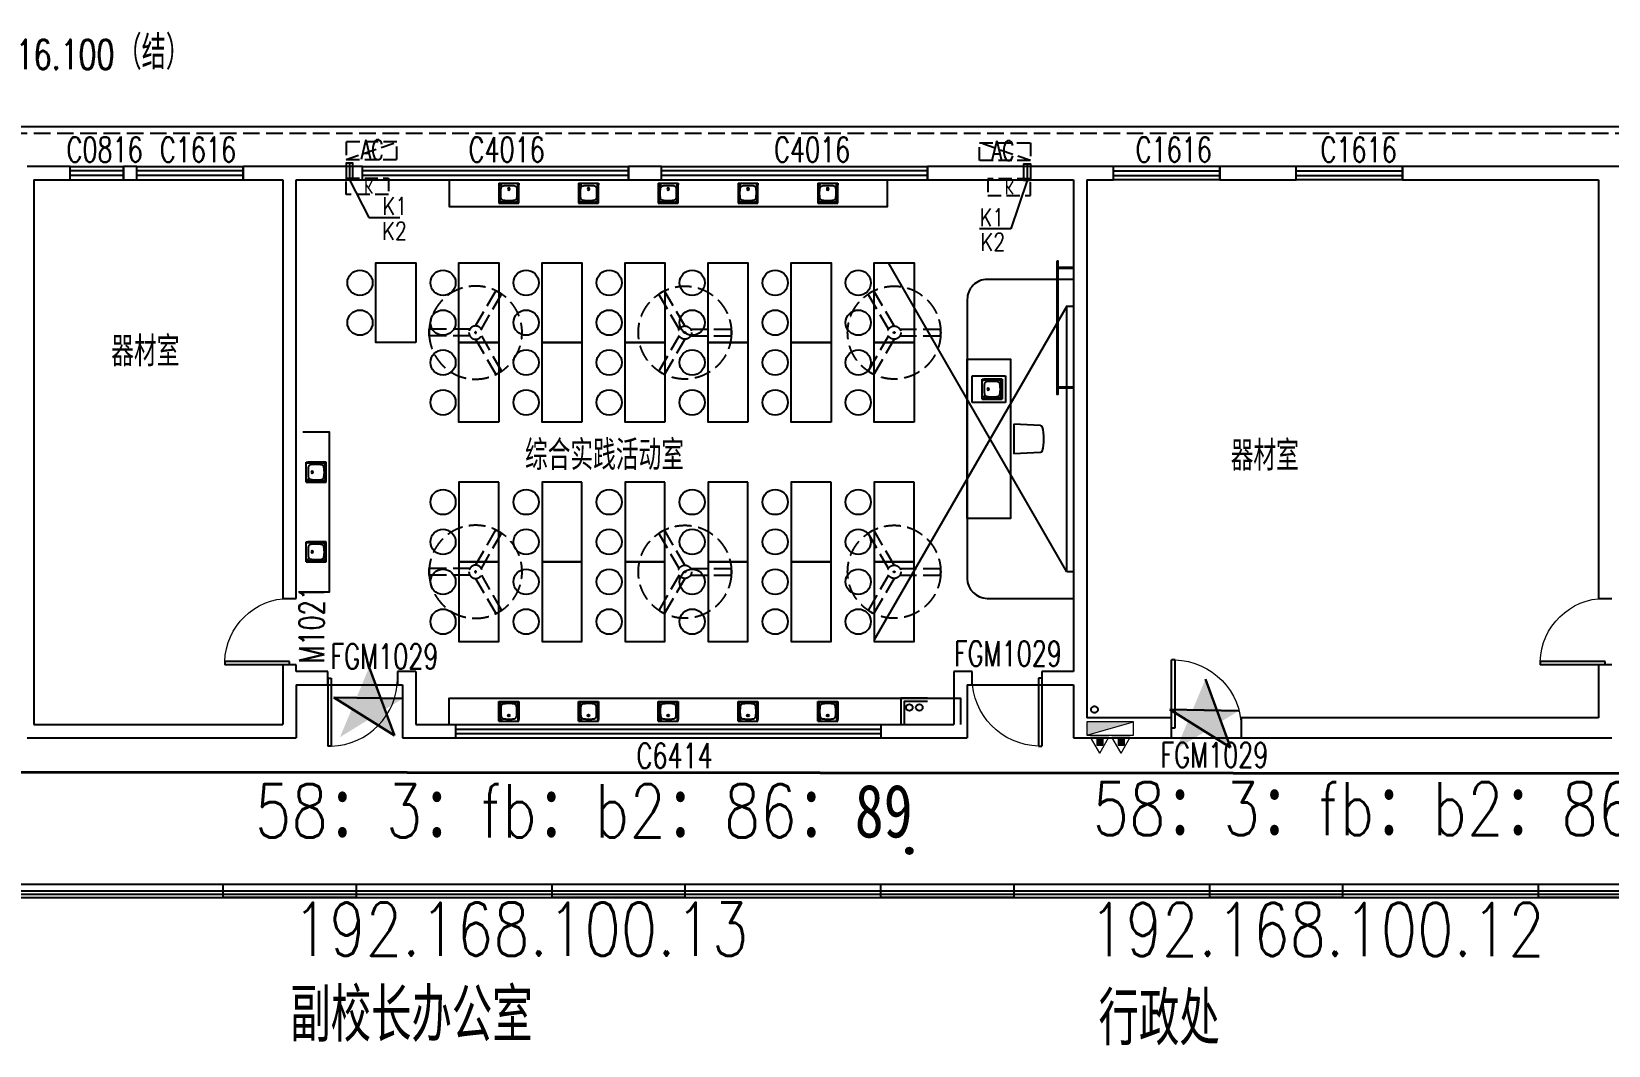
# Model space of a CAD drawing. Extents: x 447078 to 1776277, y 243534 to 519428.
# Drawn here: x 1393712 to 1417447, y 479313 to 494573 of the extents above; entities that cross this region are included whole.
import ezdxf

# ---------------------------------------------------------------- set-up
doc = ezdxf.new("R2010")
doc.units = 0
doc.header["$LTSCALE"] = 1000
doc.header["$MEASUREMENT"] = 0
for name, pattern in [('AP-02-RETAIL$0$DASH', [0.35, 0.25, -0.1]), ('CCDID0GLB00001', [30, 26.5, -1.5, 0.5, -1.5]), ('DASH', [0.35, 0.25, -0.1]), ('HIDDEN3', [1.905, 1.27, -0.635])]:
    doc.linetypes.add(name, pattern=pattern)
for name, color, linetype, lineweight in [('1#2#五层消火栓$0$P-HUDR-MISC', 13, 'Continuous', 25), ('1#2#五层消火栓$0$体育文娱中心3F消火栓$0$P-HUDR-MISC', 13, 'Continuous', 20), ('A桥架图层', 2, 'Continuous', 40), ('A门禁安装位置', 1, 'Continuous', 30)]:
    doc.layers.add(name, color=color, linetype=linetype, lineweight=lineweight)
for name, color, linetype in [('A-DOOR', 2, 'Continuous'), ('A-DRAI', 61, 'Continuous'), ('A-EQPM-MECH', 191, 'Continuous'), ('A-FIXT', 211, 'Continuous'), ('A-FIXT-DASH', 211, 'HIDDEN3'), ('A-FURN', 251, 'Continuous'), ('A-HRAL', 104, 'Continuous'), ('A-HYDR', 1, 'CCDID0GLB00001'), ('A-OVER', 23, 'Continuous'), ('A-WALL', 140, 'Continuous'), ('A-WIND', 2, 'Continuous'), ('A-WIND-IDEN', 4, 'Continuous'), ('G-0-XREF', 2, 'Continuous'), ('G-ANNO-NOTE', 80, 'Continuous'), ('X-连廊栏杆修改', 43, 'Continuous')]:
    doc.layers.add(name, color=color, linetype=linetype)
doc.styles.add('_TCH_DIM', font='SIMPLEX', dxfattribs={"bigfont": 'GBCBIG'})
doc.styles.add('_TCH_WINDOW', font='SIMPLEX', dxfattribs={"height": 3.5, "bigfont": 'GBCBIG'})
doc.styles.add('CCDI_T_G02', font='simplex.shx', dxfattribs={"width": 0.8, "bigfont": 'zjdz.shx'})
doc.styles.add('Note$0$CCDI-TOG-02', font='simplex.shx', dxfattribs={"width": 0.8, "bigfont": 'zjdz.shx'})

# ---------------------------------------------------------------- blocks, each defined once
blk = doc.blocks.new('DI LOU')
at = {"layer": 'A-FIXT'}
h = blk.add_hatch(dxfattribs=at)
h.set_pattern_fill('ANSI31', color=256, scale=10)
h.set_pattern_definition([(45, (-842091.153, -1894175.001), (-11.22532015, 11.22532015), [])])
h.paths.add_polyline_path([(-50, 0, 1), (50, 0, 1)])
blk.add_circle((0, 0), 50, dxfattribs=at)
blk = doc.blocks.new('bc-kty')
at = {"layer": 'A-EQPM-MECH', "linetype": 'DASH', "ltscale": 0.8}
blk.add_line((100, 176), (-665, 443), dxfattribs=at)
for points in [[(100, 176), (-665, 176), (-665, 443), (100, 443)], [(-538, -350), (100, -350), (100, -100), (-538, -100)]]:
    blk.add_lwpolyline(points, close=True, dxfattribs=at)
at = {"layer": 'A-EQPM-MECH'}
blk.add_lwpolyline([(100, -125), (0, -125), (0, 125), (100, 125)], close=True, dxfattribs=at)
blk.add_lwpolyline([(50, 125), (50, -125)], dxfattribs=at)
at = {"layer": 'A-FIXT-DASH'}
blk.add_lwpolyline([(50, -125), (-194, -849), (-664, -849)], dxfattribs=at)
at = {"layer": 'A-EQPM-MECH', "style": '_TCH_DIM', "width": 0.705882}
blk.add_text('AC', height=297.5, dxfattribs=at).set_placement((-487, 176))
at = {"layer": 'A-EQPM-MECH', "style": 'Note$0$CCDI-TOG-02', "text_generation_flag": 4, "width": 0.8}
blk.add_text('K', height=200, dxfattribs=at).set_placement((-284, -132))
at = {"layer": 'A-FIXT-DASH', "style": 'CCDI_T_G02', "width": 0.8}
blk.add_text('K1', height=265.8, dxfattribs=at).set_placement((-664, -812))
blk = doc.blocks.new('KT-SWSN')
at = {"layer": 'A-EQPM-MECH', "linetype": 'DASH', "ltscale": 0.8}
blk.add_line((934546, 493315), (935311, 493581), dxfattribs=at)
for points in [[(934546, 493315), (935311, 493315), (935311, 493581), (934546, 493581)], [(935183, 492788), (934546, 492788), (934546, 493038), (935183, 493038)]]:
    blk.add_lwpolyline(points, close=True, dxfattribs=at)
at = {"layer": 'A-EQPM-MECH'}
blk.add_lwpolyline([(934546, 493013), (934646, 493013), (934646, 493263), (934546, 493263)], close=True, dxfattribs=at)
blk.add_lwpolyline([(934596, 493263), (934596, 493013)], dxfattribs=at)
at = {"layer": 'A-FIXT-DASH'}
blk.add_lwpolyline([(934596, 493013), (934887, 492446), (935357, 492446)], dxfattribs=at)
at = {"layer": 'A-EQPM-MECH', "style": '_TCH_DIM', "width": 0.705882}
blk.add_text('AC', height=297.5, dxfattribs=at).set_placement((934762, 493315))
at = {"layer": 'A-EQPM-MECH', "style": 'Note$0$CCDI-TOG-02', "text_generation_flag": 4, "width": 0.8}
blk.add_text('K', height=200, dxfattribs=at).set_placement((934822, 493006))
at = {"layer": 'A-FIXT-DASH', "style": 'CCDI_T_G02', "width": 0.8}
blk.add_text('K1', height=265.8, dxfattribs=at).set_placement((935094, 492483))
blk = doc.blocks.new('dfc-1')
at = {"layer": 'A-FURN', "linetype": 'DASH'}
for p, q in [((0, 100), (306, 630)), ((87, 50), (392, 580)), ((-87, 50), (-698, 50)), ((-87, -50), (-698, -50)), ((0, -100), (306, -630)), ((87, -50), (392, -580))]:
    blk.add_line(p, q, dxfattribs=at)
for radius in [700, 100, 10]:
    blk.add_circle((0, 0), radius, dxfattribs=at)
for start, end in [(55.904, 64.096), (175.904, 184.096), (295.904, 304.096)]:
    blk.add_arc((0, 0), 700, start, end, dxfattribs=at)
blk = doc.blocks.new('sinkt')
at = {"layer": 'A-FURN'}
for p, q in [((101833719, 17376395), (101833219, 17376395)), ((101833219, 17376395), (101833219, 17375995)), ((101833669, 17376345), (101833369, 17376345)), ((101833369, 17376345), (101833369, 17376045)), ((101833369, 17376345), (101833669, 17376345)), ((101833369, 17376329), (101833393, 17376329)), ((101833623, 17376329), (101833393, 17376329)), ((101833403, 17376221), (101833402, 17376216)), ((101833402, 17376216), (101833402, 17376212)), ((101833404, 17376236), (101833403, 17376230)), ((101833403, 17376230), (101833403, 17376226)), ((101833403, 17376226), (101833403, 17376221)), ((101833405, 17376248), (101833404, 17376242)), ((101833404, 17376242), (101833404, 17376236)), ((101833406, 17376259), (101833405, 17376254)), ((101833405, 17376254), (101833405, 17376248)), ((101833407, 17376269), (101833406, 17376264)), ((101833406, 17376264), (101833406, 17376259)), ((101833408, 17376273), (101833407, 17376269)), ((101833409, 17376278), (101833408, 17376273)), ((101833410, 17376282), (101833409, 17376278)), ((101833412, 17376285), (101833410, 17376282)), ((101833414, 17376288), (101833412, 17376285)), ((101833415, 17376291), (101833414, 17376288)), ((101833418, 17376294), (101833415, 17376291)), ((101833420, 17376296), (101833418, 17376294)), ((101833423, 17376299), (101833420, 17376296)), ((101833425, 17376301), (101833423, 17376299)), ((101833428, 17376303), (101833425, 17376301)), ((101833431, 17376305), (101833428, 17376303)), ((101833435, 17376307), (101833431, 17376305)), ((101833439, 17376309), (101833435, 17376307)), ((101833443, 17376310), (101833439, 17376309)), ((101833448, 17376311), (101833443, 17376310)), ((101833452, 17376312), (101833448, 17376311)), ((101833457, 17376312), (101833452, 17376312)), ((101833463, 17376313), (101833457, 17376312)), ((101833468, 17376314), (101833463, 17376313)), ((101833474, 17376314), (101833468, 17376314)), ((101833479, 17376315), (101833474, 17376314)), ((101833485, 17376315), (101833479, 17376315)), ((101833494, 17376316), (101833485, 17376315)), ((101833503, 17376316), (101833494, 17376316)), ((101833513, 17376316), (101833503, 17376316)), ((101833522, 17376316), (101833513, 17376316)), ((101833532, 17376316), (101833522, 17376316)), ((101833535, 17376316), (101833532, 17376316)), ((101833538, 17376316), (101833535, 17376316)), ((101833541, 17376316), (101833538, 17376316)), ((101833544, 17376316), (101833541, 17376316)), ((101833547, 17376316), (101833544, 17376316)), ((101833552, 17376315), (101833547, 17376316)), ((101833556, 17376315), (101833552, 17376315)), ((101833560, 17376315), (101833556, 17376315)), ((101833564, 17376315), (101833560, 17376315)), ((101833568, 17376314), (101833564, 17376315)), ((101833573, 17376314), (101833568, 17376314)), ((101833578, 17376314), (101833573, 17376314)), ((101833583, 17376313), (101833578, 17376314)), ((101833587, 17376313), (101833583, 17376313)), ((101833592, 17376312), (101833587, 17376313)), ((101833595, 17376312), (101833592, 17376312)), ((101833599, 17376311), (101833595, 17376312)), ((101833602, 17376310), (101833599, 17376311)), ((101833605, 17376309), (101833602, 17376310)), ((101833608, 17376307), (101833605, 17376309)), ((101833611, 17376306), (101833608, 17376307)), ((101833613, 17376304), (101833611, 17376306)), ((101833616, 17376302), (101833613, 17376304)), ((101833618, 17376300), (101833616, 17376302)), ((101833620, 17376297), (101833618, 17376300)), ((101833622, 17376295), (101833620, 17376297)), ((101833624, 17376292), (101833622, 17376295)), ((101833625, 17376290), (101833624, 17376292)), ((101833627, 17376287), (101833625, 17376290)), ((101833628, 17376284), (101833627, 17376287)), ((101833629, 17376280), (101833628, 17376284)), ((101833630, 17376276), (101833629, 17376280)), ((101833631, 17376272), (101833630, 17376276)), ((101833631, 17376268), (101833631, 17376272)), ((101833632, 17376264), (101833631, 17376268)), ((101833633, 17376257), (101833632, 17376264)), ((101833634, 17376250), (101833633, 17376257)), ((101833634, 17376243), (101833634, 17376250)), ((101833635, 17376236), (101833634, 17376243)), ((101833636, 17376229), (101833635, 17376236)), ((101833636, 17376222), (101833636, 17376229)), ((101833637, 17376215), (101833636, 17376222)), ((101833654, 17376195), (101833654, 17376298)), ((101833669, 17376045), (101833669, 17376345)), ((101833669, 17376345), (101833669, 17376045)), ((101833719, 17375995), (101833719, 17376395)), ((101833219, 17375995), (101833719, 17375995)), ((101833369, 17376060), (101833393, 17376060)), ((101833369, 17376045), (101833669, 17376045)), ((101833369, 17376045), (101833393, 17376045)), ((101833623, 17376060), (101833393, 17376060)), ((101833669, 17376045), (101833393, 17376045)), ((101833402, 17376212), (101833402, 17376207)), ((101833402, 17376207), (101833402, 17376204)), ((101833402, 17376204), (101833402, 17376201)), ((101833402, 17376201), (101833402, 17376198)), ((101833402, 17376198), (101833402, 17376196)), ((101833402, 17376196), (101833402, 17376193)), ((101833402, 17376193), (101833402, 17376187)), ((101833402, 17376187), (101833402, 17376181)), ((101833402, 17376181), (101833402, 17376175)), ((101833402, 17376175), (101833402, 17376169)), ((101833402, 17376169), (101833403, 17376163)), ((101833403, 17376163), (101833403, 17376157)), ((101833403, 17376157), (101833403, 17376151)), ((101833403, 17376151), (101833404, 17376145)), ((101833404, 17376145), (101833404, 17376139)), ((101833404, 17376139), (101833404, 17376133)), ((101833404, 17376133), (101833405, 17376127)), ((101833405, 17376127), (101833406, 17376121)), ((101833406, 17376121), (101833406, 17376115)), ((101833406, 17376115), (101833408, 17376109)), ((101833408, 17376109), (101833410, 17376103)), ((101833410, 17376103), (101833412, 17376099)), ((101833412, 17376099), (101833414, 17376095)), ((101833414, 17376095), (101833417, 17376091)), ((101833417, 17376091), (101833420, 17376088)), ((101833420, 17376088), (101833424, 17376085)), ((101833424, 17376085), (101833430, 17376082)), ((101833430, 17376082), (101833436, 17376079)), ((101833436, 17376079), (101833443, 17376077)), ((101833443, 17376077), (101833450, 17376076)), ((101833450, 17376076), (101833457, 17376075)), ((101833457, 17376075), (101833464, 17376075)), ((101833464, 17376075), (101833472, 17376074)), ((101833472, 17376074), (101833479, 17376074)), ((101833479, 17376074), (101833486, 17376074)), ((101833486, 17376074), (101833493, 17376074)), ((101833493, 17376074), (101833501, 17376073)), ((101833501, 17376073), (101833509, 17376073)), ((101833509, 17376073), (101833516, 17376073)), ((101833516, 17376073), (101833524, 17376073)), ((101833524, 17376073), (101833531, 17376073)), ((101833531, 17376073), (101833538, 17376074)), ((101833538, 17376074), (101833545, 17376074)), ((101833545, 17376074), (101833552, 17376074)), ((101833552, 17376074), (101833558, 17376075)), ((101833558, 17376075), (101833565, 17376075)), ((101833565, 17376075), (101833570, 17376076)), ((101833570, 17376076), (101833575, 17376076)), ((101833575, 17376076), (101833580, 17376076)), ((101833580, 17376076), (101833585, 17376077)), ((101833585, 17376077), (101833590, 17376077)), ((101833590, 17376077), (101833593, 17376078)), ((101833593, 17376078), (101833597, 17376078)), ((101833597, 17376078), (101833600, 17376079)), ((101833600, 17376079), (101833604, 17376081)), ((101833604, 17376081), (101833607, 17376082)), ((101833607, 17376082), (101833609, 17376083)), ((101833609, 17376083), (101833611, 17376085)), ((101833611, 17376085), (101833613, 17376086)), ((101833613, 17376086), (101833615, 17376088)), ((101833615, 17376088), (101833617, 17376090)), ((101833617, 17376090), (101833619, 17376093)), ((101833619, 17376093), (101833622, 17376095)), ((101833622, 17376095), (101833624, 17376098)), ((101833624, 17376098), (101833626, 17376101)), ((101833626, 17376101), (101833627, 17376105)), ((101833627, 17376105), (101833629, 17376109)), ((101833629, 17376109), (101833630, 17376114)), ((101833630, 17376114), (101833631, 17376118)), ((101833631, 17376123), (101833632, 17376128)), ((101833631, 17376118), (101833631, 17376123)), ((101833632, 17376131), (101833633, 17376135)), ((101833632, 17376128), (101833632, 17376131)), ((101833633, 17376135), (101833634, 17376139)), ((101833634, 17376142), (101833635, 17376146)), ((101833634, 17376139), (101833634, 17376142)), ((101833635, 17376151), (101833636, 17376156)), ((101833635, 17376146), (101833635, 17376151)), ((101833636, 17376176), (101833637, 17376180)), ((101833636, 17376172), (101833636, 17376176)), ((101833636, 17376167), (101833636, 17376172)), ((101833636, 17376161), (101833636, 17376167)), ((101833636, 17376156), (101833636, 17376161)), ((101833637, 17376207), (101833637, 17376215)), ((101833637, 17376200), (101833637, 17376207)), ((101833637, 17376193), (101833637, 17376200)), ((101833637, 17376189), (101833637, 17376193)), ((101833637, 17376184), (101833637, 17376189)), ((101833637, 17376180), (101833637, 17376184)), ((101833654, 17376195), (101833654, 17376091))]:
    blk.add_line(p, q, dxfattribs=at)
for centre, radius in [((101833393, 17376314), 9.18), ((101833457, 17376195), 15.3)]:
    blk.add_circle(centre, radius, dxfattribs=at)
for centre, start, end in [((101833623, 17376298), 0, 90), ((101833623, 17376091), 270, 0)]:
    blk.add_arc(centre, 30.9, start, end, dxfattribs=at)
blk = doc.blocks.new('CHAIR4')
at = {"layer": 'A-FURN'}
for p, q in [((-449, 226), (0, 248)), ((0, 248), (0, -248)), ((-449, -226), (0, -248))]:
    blk.add_line(p, q, dxfattribs=at)
for centre, radius, start, end in [((267, 0), 767, 164.2925, 195.7075), ((-447, 201), 25, 92.8624, 164.2925), ((-447, -201), 25, 195.7075, 267.1376)]:
    blk.add_arc(centre, radius, start, end, dxfattribs=at)
blk = doc.blocks.new('sinks')
at = {"layer": 'A-FURN'}
for p, q in [((101861908, 17372404), (101861908, 17372383)), ((101861908, 17372154), (101861908, 17372383)), ((101861921, 17372192), (101861921, 17372404)), ((101861933, 17372318), (101861932, 17372312)), ((101861932, 17372312), (101861932, 17372306)), ((101861932, 17372306), (101861932, 17372300)), ((101861932, 17372300), (101861932, 17372294)), ((101861932, 17372294), (101861932, 17372287)), ((101861932, 17372287), (101861932, 17372281)), ((101861932, 17372281), (101861932, 17372275)), ((101861932, 17372275), (101861932, 17372269)), ((101861932, 17372269), (101861932, 17372263)), ((101861932, 17372263), (101861932, 17372257)), ((101861934, 17372336), (101861933, 17372330)), ((101861933, 17372330), (101861933, 17372324)), ((101861933, 17372324), (101861933, 17372318)), ((101861935, 17372342), (101861934, 17372336)), ((101861937, 17372348), (101861935, 17372342)), ((101861939, 17372353), (101861937, 17372348)), ((101861942, 17372358), (101861939, 17372353)), ((101861944, 17372361), (101861942, 17372358)), ((101861947, 17372364), (101861944, 17372361)), ((101861950, 17372366), (101861947, 17372364)), ((101861953, 17372368), (101861950, 17372366)), ((101861956, 17372370), (101861953, 17372368)), ((101861961, 17372371), (101861956, 17372370)), ((101861966, 17372372), (101861961, 17372371)), ((101861971, 17372373), (101861966, 17372372)), ((101861976, 17372374), (101861971, 17372373)), ((101861981, 17372374), (101861976, 17372374)), ((101861986, 17372374), (101861981, 17372374)), ((101861991, 17372375), (101861986, 17372374)), ((101861997, 17372375), (101861991, 17372375)), ((101862002, 17372375), (101861997, 17372375)), ((101862007, 17372376), (101862002, 17372375)), ((101862012, 17372376), (101862007, 17372376)), ((101862017, 17372376), (101862012, 17372376)), ((101862021, 17372376), (101862017, 17372376)), ((101862026, 17372376), (101862021, 17372376)), ((101862031, 17372376), (101862026, 17372376)), ((101862034, 17372376), (101862031, 17372376)), ((101862036, 17372376), (101862034, 17372376)), ((101862038, 17372376), (101862036, 17372376)), ((101862041, 17372376), (101862038, 17372376)), ((101862043, 17372376), (101862041, 17372376)), ((101862047, 17372376), (101862043, 17372376)), ((101862051, 17372376), (101862047, 17372376)), ((101862055, 17372376), (101862051, 17372376)), ((101862059, 17372376), (101862055, 17372376)), ((101862063, 17372375), (101862059, 17372376)), ((101862067, 17372375), (101862063, 17372375)), ((101862072, 17372374), (101862067, 17372375)), ((101862077, 17372374), (101862072, 17372374)), ((101862082, 17372373), (101862077, 17372374)), ((101862087, 17372373), (101862082, 17372373)), ((101862091, 17372373), (101862087, 17372373)), ((101862094, 17372372), (101862091, 17372373)), ((101862098, 17372371), (101862094, 17372372)), ((101862102, 17372371), (101862098, 17372371)), ((101862106, 17372369), (101862102, 17372371)), ((101862108, 17372368), (101862106, 17372369)), ((101862111, 17372367), (101862108, 17372368)), ((101862113, 17372365), (101862111, 17372367)), ((101862115, 17372363), (101862113, 17372365)), ((101862117, 17372361), (101862115, 17372363)), ((101862120, 17372359), (101862117, 17372361)), ((101862122, 17372357), (101862120, 17372359)), ((101862123, 17372354), (101862122, 17372357)), ((101862125, 17372352), (101862123, 17372354)), ((101862127, 17372349), (101862125, 17372352)), ((101862128, 17372345), (101862127, 17372349)), ((101862129, 17372342), (101862128, 17372345)), ((101862130, 17372338), (101862129, 17372342)), ((101862130, 17372334), (101862130, 17372338)), ((101862131, 17372330), (101862130, 17372334)), ((101862132, 17372326), (101862131, 17372330)), ((101862132, 17372321), (101862132, 17372326)), ((101862132, 17372317), (101862132, 17372321)), ((101862133, 17372312), (101862132, 17372317)), ((101862133, 17372307), (101862133, 17372312)), ((101862134, 17372300), (101862133, 17372307)), ((101862134, 17372292), (101862134, 17372300)), ((101862134, 17372284), (101862134, 17372292)), ((101862134, 17372276), (101862134, 17372284)), ((101862134, 17372268), (101862134, 17372276)), ((101862134, 17372266), (101862134, 17372268)), ((101862134, 17372263), (101862134, 17372266)), ((101862134, 17372260), (101862134, 17372263)), ((101862145, 17372192), (101862145, 17372404)), ((101862158, 17372404), (101862158, 17372154)), ((101862158, 17372154), (101861908, 17372154)), ((101861932, 17372257), (101861933, 17372252)), ((101861933, 17372252), (101861933, 17372246)), ((101861933, 17372246), (101861933, 17372240)), ((101861933, 17372240), (101861934, 17372236)), ((101861934, 17372236), (101861934, 17372232)), ((101861934, 17372232), (101861934, 17372228)), ((101861934, 17372228), (101861935, 17372224)), ((101861935, 17372224), (101861935, 17372220)), ((101861935, 17372220), (101861935, 17372217)), ((101861935, 17372217), (101861936, 17372214)), ((101861936, 17372214), (101861937, 17372211)), ((101861937, 17372211), (101861938, 17372208)), ((101861938, 17372208), (101861939, 17372206)), ((101861939, 17372206), (101861940, 17372204)), ((101861940, 17372204), (101861941, 17372202)), ((101861941, 17372202), (101861943, 17372200)), ((101861943, 17372200), (101861944, 17372199)), ((101861944, 17372199), (101861946, 17372197)), ((101861946, 17372197), (101861948, 17372195)), ((101862033, 17372167), (101861946, 17372167)), ((101861948, 17372195), (101861950, 17372193)), ((101861950, 17372193), (101861953, 17372191)), ((101861953, 17372191), (101861955, 17372190)), ((101861955, 17372190), (101861958, 17372189)), ((101861958, 17372189), (101861962, 17372187)), ((101861962, 17372187), (101861965, 17372186)), ((101861965, 17372186), (101861969, 17372186)), ((101861969, 17372186), (101861973, 17372185)), ((101861973, 17372185), (101861977, 17372185)), ((101861977, 17372185), (101861980, 17372184)), ((101861980, 17372184), (101861983, 17372184)), ((101861983, 17372184), (101861986, 17372183)), ((101861986, 17372183), (101861989, 17372183)), ((101861989, 17372183), (101861992, 17372182)), ((101861992, 17372182), (101861997, 17372182)), ((101861997, 17372182), (101862001, 17372182)), ((101862001, 17372182), (101862005, 17372181)), ((101862005, 17372181), (101862009, 17372181)), ((101862009, 17372181), (101862014, 17372181)), ((101862014, 17372181), (101862017, 17372181)), ((101862017, 17372181), (101862021, 17372181)), ((101862021, 17372181), (101862024, 17372180)), ((101862024, 17372180), (101862028, 17372180)), ((101862028, 17372180), (101862031, 17372180)), ((101862031, 17372180), (101862037, 17372180)), ((101862033, 17372167), (101862119, 17372167)), ((101862037, 17372180), (101862043, 17372180)), ((101862043, 17372180), (101862050, 17372180)), ((101862050, 17372180), (101862056, 17372181)), ((101862056, 17372181), (101862062, 17372181)), ((101862062, 17372181), (101862068, 17372182)), ((101862068, 17372182), (101862073, 17372183)), ((101862073, 17372183), (101862079, 17372183)), ((101862079, 17372183), (101862085, 17372184)), ((101862085, 17372184), (101862090, 17372185)), ((101862090, 17372185), (101862094, 17372185)), ((101862094, 17372185), (101862097, 17372185)), ((101862097, 17372185), (101862101, 17372186)), ((101862101, 17372186), (101862104, 17372187)), ((101862104, 17372187), (101862107, 17372188)), ((101862107, 17372188), (101862110, 17372189)), ((101862110, 17372189), (101862112, 17372190)), ((101862112, 17372190), (101862114, 17372192)), ((101862114, 17372192), (101862116, 17372193)), ((101862116, 17372193), (101862119, 17372195)), ((101862119, 17372195), (101862120, 17372197)), ((101862120, 17372197), (101862122, 17372198)), ((101862122, 17372198), (101862124, 17372200)), ((101862124, 17372200), (101862125, 17372202)), ((101862125, 17372202), (101862127, 17372204)), ((101862127, 17372204), (101862128, 17372207)), ((101862128, 17372207), (101862129, 17372210)), ((101862129, 17372210), (101862130, 17372212)), ((101862130, 17372215), (101862131, 17372218)), ((101862130, 17372212), (101862130, 17372215)), ((101862131, 17372222), (101862132, 17372226)), ((101862131, 17372218), (101862131, 17372222)), ((101862132, 17372234), (101862133, 17372238)), ((101862132, 17372230), (101862132, 17372234)), ((101862132, 17372226), (101862132, 17372230)), ((101862133, 17372252), (101862134, 17372255)), ((101862133, 17372248), (101862133, 17372252)), ((101862133, 17372245), (101862133, 17372248)), ((101862133, 17372241), (101862133, 17372245)), ((101862133, 17372238), (101862133, 17372241)), ((101862134, 17372258), (101862134, 17372260)), ((101862134, 17372255), (101862134, 17372258))]:
    blk.add_line(p, q, dxfattribs=at)
blk.add_lwpolyline([(101862158, 17372404), (101861908, 17372404)], dxfattribs=at)
for centre, radius in [((101862033, 17372330), 12.8), ((101862132, 17372383), 7.65)]:
    blk.add_circle(centre, radius, dxfattribs=at)
for centre, start, end in [((101861946, 17372192), 180, 270), ((101862119, 17372192), 270, 0)]:
    blk.add_arc(centre, 25.7, start, end, dxfattribs=at)
blk = doc.blocks.new('LGEET2423')
at = {"layer": 'X-连廊栏杆修改'}
for points in [[(23300, 200), (25300, 200), (25300, 0), (23300, 0)], [(28250, 200), (30250, 200), (30250, 0), (28250, 0)], [(33200, 200), (35200, 200), (35200, 0), (33200, 0)], [(38150, 200), (40150, 200), (40150, 0), (38150, 0)], [(43100, 200), (45100, 200), (45100, 0), (43100, 0)]]:
    blk.add_lwpolyline(points, close=True, dxfattribs=at)
blk = doc.blocks.new('$DorLib2D$00000001')
for p, q in [((0.45, 0.975), (0.5, 0.975)), ((0.45, 0), (0.45, 0.975)), ((0.5, 0), (0.5, 0.975)), ((0.5, 0), (0.45, 0))]:
    blk.add_line(p, q)
at = {"lineweight": 13}
blk.add_arc((0.475, 0), 0.975, 91.4693, 180, dxfattribs=at)
blk = doc.blocks.new('$TCHSYS$WIN2D')
for p, q in [((-0.5, 0.5), (0.5, 0.5)), ((-0.5, 0.5), (-0.5, -0.5)), ((0.5, 0.5), (0.5, -0.5)), ((0.5, 0.1667), (-0.5, 0.1667)), ((0.5, -0.1667), (-0.5, -0.1667)), ((-0.5, -0.5), (0.5, -0.5))]:
    blk.add_line(p, q)
blk = doc.blocks.new('1#2#五层消火栓$0$体育文娱中心3F消火栓$0$A$C59133534')
at = {"layer": '1#2#五层消火栓$0$体育文娱中心3F消火栓$0$P-HUDR-MISC'}
h = blk.add_hatch(dxfattribs=at)
h.set_pattern_fill('JIS_WOOD', color=256, scale=20, style=0)
h.set_pattern_definition([(45, (39.371, -152.983), (-10, 10), [])])
h.paths.add_polyline_path([(-410.5, 259), (-410.5, 350), (-501.5, 350), (-501.5, 259)])
h = blk.add_hatch(dxfattribs=at)
h.set_pattern_fill('JIS_WOOD', color=256, scale=20, style=0)
h.set_pattern_definition([(45, (360.371, -152.983), (-10, 10), [])])
h.paths.add_polyline_path([(-89.5, 259), (-89.5, 350), (-180.5, 350), (-180.5, 259)])
at = {"layer": '1#2#五层消火栓$0$体育文娱中心3F消火栓$0$P-HUDR-MISC', "ltscale": 5}
blk.add_hatch(color=256, dxfattribs=at).paths.add_polyline_path([(50, 0), (-650, 200), (-650, 0)])
at = {"layer": '1#2#五层消火栓$0$体育文娱中心3F消火栓$0$P-HUDR-MISC'}
for p, q in [((-456, 469), (-595, 228)), ((-501.5, 259), (-501.5, 350)), ((-501.5, 350), (-410.5, 350)), ((-501.5, 259), (-410.5, 259)), ((-456, 469), (-317, 228)), ((-410.5, 259), (-410.5, 350)), ((-135, 469), (-274, 228)), ((-180.5, 259), (-180.5, 350)), ((-180.5, 350), (-89.5, 350)), ((-180.5, 259), (-89.5, 259)), ((-135, 469), (4, 228)), ((-89.5, 259), (-89.5, 350)), ((-650, 200), (50, 0)), ((-595, 228), (-317, 228)), ((-274, 228), (4, 228))]:
    blk.add_line(p, q, dxfattribs=at)
at = {"layer": '1#2#五层消火栓$0$体育文娱中心3F消火栓$0$P-HUDR-MISC', "ltscale": 5}
blk.add_lwpolyline([(-650, 200), (50, 200), (50, 0), (-650, 0)], close=True, dxfattribs=at)
blk = doc.blocks.new('1#2#五层消火栓')
at = {"layer": '1#2#五层消火栓$0$P-HUDR-MISC', "ltscale": 0.1, "xscale": -1, "rotation": 180}
blk.add_blockref('1#2#五层消火栓$0$体育文娱中心3F消火栓$0$A$C59133534', (1410246, 484181), dxfattribs=at)
blk = doc.blocks.new('门禁点位')
at = {"layer": 'A门禁安装位置'}
h = blk.add_hatch(color=256, dxfattribs=at)
h.paths.add_polyline_path([(-211491, 79015), (-211665, 79485), (-211858, 79022)])
h.paths.add_polyline_path([(-211858, 79022), (-211926, 78858), (-211670, 78698), (-211429, 78847), (-211491, 79015)])
h.paths.add_polyline_path([(-211429, 78847), (-211165, 79009), (-211491, 79015), (-211429, 78847)])
h.paths.add_polyline_path([(-211670, 78698), (-211285, 78457), (-211429, 78847)])
h.paths.add_polyline_path([(-211926, 78858), (-212105, 78430), (-211670, 78698)])
h.paths.add_polyline_path([(-211858, 79022), (-212198, 79028), (-211926, 78858)])
for p, q in [((-211665, 79485), (-211285, 78457)), ((-212198, 79028), (-211165, 79009)), ((-211285, 78457), (-212198, 79028))]:
    blk.add_line(p, q, dxfattribs=at)

msp = doc.modelspace()

# ---------------------------------------------------------------- linework, layer by layer
at = {"layer": 'A-DOOR'}
for p, q in [((1398170.6, 484741.4), (1399220.6, 484741.4)), ((1407870.6, 484741.4), (1408920.6, 484741.4)), ((1410870.6, 483941.4), (1411920.6, 483941.4))]:
    msp.add_line(p, q, dxfattribs=at)
msp.add_lwpolyline([(1409395.6, 490841.4), (1408095.6, 490841.4, 0.4142136), (1407795.6, 490541.4), (1407795.6, 486341.4, 0.4142135), (1408095.6, 486041.4), (1409395.6, 486041.4)], format="xyb", dxfattribs=at)
at = {"layer": 'A-DRAI'}
for centre in [(1406924, 484398), (1407074, 484398)]:
    msp.add_circle(centre, 50, dxfattribs=at)
at = {"layer": 'A-FURN'}
for points in [[(1399995.6, 492341.4), (1399995.6, 491941.4), (1406595.6, 491941.4), (1406595.6, 492341.4)], [(1409295.6, 486441.4), (1406610.9, 491091.4)], [(1409295.6, 490441.4), (1406395.6, 485418.5)], [(1397795.6, 486141.4), (1398195.6, 486141.4), (1398195.6, 488541.4), (1397795.6, 488541.4)], [(1399995.6, 484141.4), (1399995.6, 484541.4), (1407695.6, 484541.4), (1407695.6, 484141.4)]]:
    msp.add_lwpolyline(points, dxfattribs=at)
for points in [[(1399495.6, 489891.4), (1398895.6, 489891.4), (1398895.6, 491091.4), (1399495.6, 491091.4)], [(1400745.6, 489891.4), (1400145.6, 489891.4), (1400145.6, 491091.4), (1400745.6, 491091.4)], [(1401995.6, 489891.4), (1401395.6, 489891.4), (1401395.6, 491091.4), (1401995.6, 491091.4)], [(1403245.6, 489891.4), (1402645.6, 489891.4), (1402645.6, 491091.4), (1403245.6, 491091.4)], [(1404495.6, 489891.4), (1403895.6, 489891.4), (1403895.6, 491091.4), (1404495.6, 491091.4)], [(1405745.6, 489891.4), (1405145.6, 489891.4), (1405145.6, 491091.4), (1405745.6, 491091.4)], [(1406995.6, 489891.4), (1406395.6, 489891.4), (1406395.6, 491091.4), (1406995.6, 491091.4)], [(1409145.6, 491116.4), (1409145.6, 489116.4), (1409165.6, 489116.4), (1409165.6, 491116.4)], [(1409395.6, 491026.4), (1409395.6, 491006.4), (1409165.6, 491006.4), (1409165.6, 491026.4)], [(1409295.6, 486441.4), (1409295.6, 490441.4), (1409395.6, 490441.4), (1409395.6, 486441.4)], [(1400745.6, 488691.4), (1400145.6, 488691.4), (1400145.6, 489891.4), (1400745.6, 489891.4)], [(1401995.6, 488691.4), (1401395.6, 488691.4), (1401395.6, 489891.4), (1401995.6, 489891.4)], [(1403245.6, 488691.4), (1402645.6, 488691.4), (1402645.6, 489891.4), (1403245.6, 489891.4)], [(1404495.6, 488691.4), (1403895.6, 488691.4), (1403895.6, 489891.4), (1404495.6, 489891.4)], [(1405745.6, 488691.4), (1405145.6, 488691.4), (1405145.6, 489891.4), (1405745.6, 489891.4)], [(1406995.6, 488691.4), (1406395.6, 488691.4), (1406395.6, 489891.4), (1406995.6, 489891.4)], [(1407795.6, 489641.4), (1408445.6, 489641.4), (1408445.6, 487241.4), (1407795.6, 487241.4)], [(1409395.6, 489226.4), (1409395.6, 489206.4), (1409165.6, 489206.4), (1409165.6, 489226.4)], [(1400745.6, 487791.4), (1400145.6, 487791.4), (1400145.6, 486591.4), (1400745.6, 486591.4)], [(1401995.6, 487791.4), (1401395.6, 487791.4), (1401395.6, 486591.4), (1401995.6, 486591.4)], [(1403245.6, 487791.4), (1402645.6, 487791.4), (1402645.6, 486591.4), (1403245.6, 486591.4)], [(1404495.6, 487791.4), (1403895.6, 487791.4), (1403895.6, 486591.4), (1404495.6, 486591.4)], [(1405745.6, 487791.4), (1405145.6, 487791.4), (1405145.6, 486591.4), (1405745.6, 486591.4)], [(1406995.6, 487791.4), (1406395.6, 487791.4), (1406395.6, 486591.4), (1406995.6, 486591.4)], [(1400745.6, 486591.4), (1400145.6, 486591.4), (1400145.6, 485391.4), (1400745.6, 485391.4)], [(1401995.6, 486591.4), (1401395.6, 486591.4), (1401395.6, 485391.4), (1401995.6, 485391.4)], [(1403245.6, 486591.4), (1402645.6, 486591.4), (1402645.6, 485391.4), (1403245.6, 485391.4)], [(1404495.6, 486591.4), (1403895.6, 486591.4), (1403895.6, 485391.4), (1404495.6, 485391.4)], [(1405745.6, 486591.4), (1405145.6, 486591.4), (1405145.6, 485391.4), (1405745.6, 485391.4)], [(1406995.6, 486591.4), (1406395.6, 486591.4), (1406395.6, 485391.4), (1406995.6, 485391.4)]]:
    msp.add_lwpolyline(points, close=True, dxfattribs=at)
for centre in [(1398655.6, 490791.4), (1399905.6, 490791.4), (1401155.6, 490791.4), (1402405.6, 490791.4), (1403655.6, 490791.4), (1404905.6, 490791.4), (1406155.6, 490791.4), (1398655.6, 490191.4), (1399905.6, 490191.4), (1401155.6, 490191.4), (1402405.6, 490191.4), (1403655.6, 490191.4), (1404905.6, 490191.4), (1406155.6, 490191.4), (1399905.6, 489591.4), (1401155.6, 489591.4), (1402405.6, 489591.4), (1403655.6, 489591.4), (1404905.6, 489591.4), (1406155.6, 489591.4), (1399905.6, 488991.4), (1401155.6, 488991.4), (1402405.6, 488991.4), (1403655.6, 488991.4), (1404905.6, 488991.4), (1406155.6, 488991.4), (1399905.6, 487491.4), (1401155.6, 487491.4), (1402405.6, 487491.4), (1403655.6, 487491.4), (1404905.6, 487491.4), (1406155.6, 487491.4), (1399905.6, 486891.4), (1401155.6, 486891.4), (1402405.6, 486891.4), (1403655.6, 486891.4), (1404905.6, 486891.4), (1406155.6, 486891.4), (1399905.6, 486291.4), (1401155.6, 486291.4), (1402405.6, 486291.4), (1403655.6, 486291.4), (1404905.6, 486291.4), (1406155.6, 486291.4), (1399905.6, 485691.4), (1401155.6, 485691.4), (1402405.6, 485691.4), (1403655.6, 485691.4), (1404905.6, 485691.4), (1406155.6, 485691.4)]:
    msp.add_circle(centre, 190, dxfattribs=at)
at = {"layer": 'A-HRAL'}
for points in [[(1373345.6, 483941.4), (1373345.6, 481591.4), (1430295.6, 481591.4)], [(1373395.6, 483941.4), (1373395.6, 481641.4), (1430295.6, 481641.4)]]:
    msp.add_lwpolyline(points, dxfattribs=at)
at = {"layer": 'A-HYDR'}
msp.add_circle((1409710.5, 484368.5), 50, dxfattribs=at)
at = {"layer": 'A-OVER'}
msp.add_line((1382095.3, 493141.4), (1435295.6, 493141.4), dxfattribs=at)
at = {"layer": 'A-OVER', "linetype": 'AP-02-RETAIL$0$DASH'}
msp.add_line((1382195.3, 493041.4), (1435295.6, 493041.4), dxfattribs=at)
at = {"layer": 'A-OVER'}
for points in [[(1373295.6, 483941.4), (1373295.6, 481541.4), (1430295.6, 481541.4)], [(1373495.6, 483941.4), (1373495.6, 481741.4), (1430295.6, 481741.4)]]:
    msp.add_lwpolyline(points, dxfattribs=at)
at = {"layer": 'A-WALL'}
for p, q in [((1394295.6, 492541.4), (1393645.6, 492541.4)), ((1394295.6, 492341.4), (1394295.6, 492541.4)), ((1395295.6, 492541.4), (1395095.6, 492541.4)), ((1395095.6, 492541.4), (1395095.6, 492341.4)), ((1395295.6, 492341.4), (1395295.6, 492541.4)), ((1397595.6, 492541.4), (1396895.6, 492541.4)), ((1396895.6, 492541.4), (1396895.6, 492341.4)), ((1398695.6, 492541.4), (1397595.6, 492541.4)), ((1398695.6, 492341.4), (1398695.6, 492541.4)), ((1403195.6, 492541.4), (1402695.6, 492541.4)), ((1402695.6, 492541.4), (1402695.6, 492341.4)), ((1403195.6, 492341.4), (1403195.6, 492541.4)), ((1409495.6, 492541.4), (1407195.6, 492541.4)), ((1407195.6, 492541.4), (1407195.6, 492341.4)), ((1409995.6, 492541.4), (1409495.6, 492541.4)), ((1409995.6, 492341.4), (1409995.6, 492541.4)), ((1412745.6, 492541.4), (1411595.6, 492541.4)), ((1411595.6, 492541.4), (1411595.6, 492341.4)), ((1412745.6, 492341.4), (1412745.6, 492541.4)), ((1417395.6, 492541.4), (1414345.6, 492541.4)), ((1414345.6, 492541.4), (1414345.6, 492341.4)), ((1418495.6, 492541.4), (1417395.6, 492541.4)), ((1393745.6, 492341.4), (1393745.6, 484141.4)), ((1393745.6, 492341.4), (1394295.6, 492341.4)), ((1395095.6, 492341.4), (1395295.6, 492341.4)), ((1396895.6, 492341.4), (1397495.6, 492341.4)), ((1397495.6, 492341.4), (1397495.6, 486041.4)), ((1397695.6, 486041.4), (1397695.6, 492341.4)), ((1397695.6, 492341.4), (1398695.6, 492341.4)), ((1402695.6, 492341.4), (1403195.6, 492341.4)), ((1407195.6, 492341.4), (1409395.6, 492341.4)), ((1409395.6, 492341.4), (1409395.6, 484941.4)), ((1409595.6, 492341.4), (1409595.6, 484841.4)), ((1409595.6, 492341.4), (1409995.6, 492341.4)), ((1411595.6, 492341.4), (1412745.6, 492341.4)), ((1414345.6, 492341.4), (1417295.6, 492341.4)), ((1417295.6, 492341.4), (1417295.6, 486041.4)), ((1397495.6, 486041.4), (1397695.6, 486041.4)), ((1417295.6, 486041.4), (1417495.6, 486041.4)), ((1397695.6, 485041.4), (1397495.6, 485041.4)), ((1397495.6, 485041.4), (1397495.6, 484841.4)), ((1397695.6, 484941.4), (1397695.6, 485041.4)), ((1398170.6, 484941.4), (1397695.6, 484941.4)), ((1398170.6, 484741.4), (1398170.6, 484941.4)), ((1399495.6, 484941.4), (1399220.6, 484941.4)), ((1399220.6, 484941.4), (1399220.6, 484741.4)), ((1399495.6, 484941.4), (1399495.6, 484141.4)), ((1407595.6, 484941.4), (1407595.6, 484141.4)), ((1407870.6, 484941.4), (1407595.6, 484941.4)), ((1407870.6, 484741.4), (1407870.6, 484941.4)), ((1409395.6, 484941.4), (1408920.6, 484941.4)), ((1408920.6, 484941.4), (1408920.6, 484741.4)), ((1417495.6, 485041.4), (1417295.6, 485041.4)), ((1417295.6, 485041.4), (1417295.6, 484841.4)), ((1397495.6, 484841.4), (1397495.6, 484141.4)), ((1397695.6, 484741.4), (1398170.6, 484741.4)), ((1397695.6, 484741.4), (1397695.6, 483941.4)), ((1399220.6, 484741.4), (1399295.6, 484741.4)), ((1399295.6, 484741.4), (1399295.6, 483941.4)), ((1407795.6, 484741.4), (1407795.6, 483941.4)), ((1407795.6, 484741.4), (1407870.6, 484741.4)), ((1408920.6, 484741.4), (1409395.6, 484741.4)), ((1409395.6, 484741.4), (1409395.6, 483941.4)), ((1409595.6, 484841.4), (1409595.6, 484241.4)), ((1417295.6, 484841.4), (1417295.6, 484241.4)), ((1410870.6, 484241.4), (1409595.6, 484241.4)), ((1410870.6, 483941.4), (1410870.6, 484241.4)), ((1417295.6, 484241.4), (1411920.6, 484241.4)), ((1411920.6, 484241.4), (1411920.6, 483941.4)), ((1393745.6, 484141.4), (1397495.6, 484141.4)), ((1399495.6, 484141.4), (1400095.6, 484141.4)), ((1400095.6, 484141.4, 1500), (1400095.6, 483941.4, 1500)), ((1406495.6, 484141.4, 1500), (1406495.6, 483941.4, 1500)), ((1406495.6, 484141.4), (1407595.6, 484141.4)), ((1393645.6, 483941.4), (1397695.6, 483941.4)), ((1399295.6, 483941.4), (1400095.6, 483941.4)), ((1406495.6, 483941.4), (1407795.6, 483941.4)), ((1409395.6, 483941.4), (1410870.6, 483941.4)), ((1411920.6, 483941.4), (1417495.6, 483941.4))]:
    msp.add_line(p, q, dxfattribs=at)
for points in [[(1407195.6, 484541.4), (1406795.6, 484541.4), (1406795.6, 484141.4)], [(1407195.6, 484491.4), (1406845.6, 484491.4), (1406845.6, 484141.4)]]:
    msp.add_lwpolyline(points, dxfattribs=at)
at = {"layer": 'A-WIND'}
for p, q in [((1400095.6, 484141.4), (1406495.6, 484141.4)), ((1400095.6, 484074.7, 1500), (1406495.6, 484074.7, 1500)), ((1400095.6, 484008.1, 1500), (1406495.6, 484008.1, 1500)), ((1400095.6, 483941.4, 1500), (1406495.6, 483941.4, 1500))]:
    msp.add_line(p, q, dxfattribs=at)
at = {"layer": 'A桥架图层'}
msp.add_line((1379402.6, 483437), (1437366.4, 483387.6), dxfattribs=at)

# ---------------------------------------------------------------- block references
at = {"layer": 'A-DOOR'}
for p, xscale, yscale, zscale, rotation in [((1397595.6, 485541.4), 1000, -1000, 1000, 269.9999999988275), ((1417395.6, 485541.4), 1000, -1000, 1000, 270.0000000002405), ((1411395.6, 484091.4), -1050, 1050, -1050, 359.9999999998691), ((1398695.6, 484841.4), -1050, -1050, -1050, 359.9999999998684), ((1408395.6, 484841.4), 1050, -1050, 1050, 359.9999999998684)]:
    msp.add_blockref('$DorLib2D$00000001', p, dxfattribs=dict(at, xscale=xscale, yscale=yscale, zscale=zscale, rotation=rotation))
at = {"layer": 'A-EQPM-MECH'}
msp.add_blockref('KT-SWSN', (463900, -670.2), dxfattribs=at)
at = {"layer": 'A-FIXT', "extrusion": (0, 0, -1), "xscale": -1, "zscale": -1, "rotation": 150.0000031739103}
msp.add_blockref('DI LOU', (-1406924, 482242.4), dxfattribs=at)
at = {"layer": 'A-FURN'}
for name, p, xscale, yscale, zscale in [('sinks', (123635320.2, -20354590.7), -1.19999985396862, 1.19999985396862, 1.19999985396862), ('sinks', (123636520.2, -20354590.7), -1.19999985396862, 1.19999985396862, 1.19999985396862), ('sinks', (123637720.2, -20354590.7), -1.19999985396862, 1.19999985396862, 1.19999985396862), ('sinks', (123638920.2, -20354590.7), -1.19999985396862, 1.19999985396862, 1.19999985396862), ('sinks', (123640120.2, -20354590.7), -1.19999985396862, 1.19999985396862, 1.19999985396862), ('CHAIR4', (1408495.6, 488441.4), -0.9000000059604645, 0.9000000059604645, 0.9000000059604645)]:
    msp.add_blockref(name, p, dxfattribs=dict(at, xscale=xscale, yscale=yscale, zscale=zscale))
at = {"layer": 'A-FURN', "xscale": -1, "rotation": 180}
for name, p in [('dfc-1', (1400395.6, 490041.4)), ('sinkt', (-100425348.2, 17865386.1)), ('dfc-1', (1400395.6, 486441.4))]:
    msp.add_blockref(name, p, dxfattribs=at)
at = {"layer": 'A-FURN', "rotation": 180}
for p in [(1403545.6, 490041.4), (1406695.6, 490041.4), (1403545.6, 486441.4), (1406695.6, 486441.4)]:
    msp.add_blockref('dfc-1', p, dxfattribs=at)
at = {"layer": 'A-FURN', "yscale": 1.19999985396862, "zscale": 1.19999985396862}
for p, xscale, rotation in [((22244727.7, 122722366), -1.19999985396862, 90), ((22244727.7, 122721166), -1.19999985396862, 90), ((123635320.2, 21331073.5), 1.19999985396862, 180), ((123636520.2, 21331073.5), 1.19999985396862, 180), ((123637720.2, 21331073.5), 1.19999985396862, 180), ((123638920.2, 21331073.5), 1.19999985396862, 180)]:
    msp.add_blockref('sinks', p, dxfattribs=dict(at, xscale=xscale, rotation=rotation))
at = {"layer": 'A-WALL'}
for name, p in [('bc-kty', (1408645.6, 492454.8)), ('LGEET2423', (1373295.6, 481541.4))]:
    msp.add_blockref(name, p, dxfattribs=at)
at = {"layer": 'A-WALL', "xscale": 1.19999985396862, "yscale": 1.19999985396862, "zscale": 1.19999985396862, "rotation": 180}
msp.add_blockref('sinks', (123640120.2, 21331073.5), dxfattribs=at)
at = {"layer": 'A-WIND', "yscale": 200}
for p, xscale, zscale, rotation in [((1394695.6, 492441.4), -800, -800, 179.9999999998109), ((1396095.6, 492441.4), -1600, -1600, 179.9999999998109), ((1400695.6, 492441.4), -4000, -4000, 179.9999999998111), ((1405195.6, 492441.4), -4000, -4000, 179.9999999998111), ((1410795.6, 492441.4), 1600, 1600, 179.9999999998113), ((1413545.6, 492441.4), 1600, 1600, 179.9999999998113)]:
    msp.add_blockref('$TCHSYS$WIN2D', p, dxfattribs=dict(at, xscale=xscale, zscale=zscale, rotation=rotation))
at = {"layer": 'A门禁安装位置'}
for p in [(1610460.3, 405523.2), (1623044.6, 405338.7)]:
    msp.add_blockref('门禁点位', p, dxfattribs=at)
at = {"layer": 'G-0-XREF'}
msp.add_blockref('1#2#五层消火栓', (0, 0), dxfattribs=at)

# ---------------------------------------------------------------- texts
at = {"layer": 'A-FIXT-DASH', "style": 'CCDI_T_G02', "width": 0.8}
for p in [(1398989, 491438.4), (1407995.1, 491272.8)]:
    msp.add_text('K2', height=265.82, dxfattribs=at).set_placement(p)
at = {"layer": 'A-WIND-IDEN', "style": '_TCH_WINDOW', "width": 0.705882}
for s, rotation, p in [('C0816', 360, (1394239.6, 492608.3)), ('C1616', 360, (1395645.1, 492608.3)), ('C4016', 360, (1400291.1, 492608.3)), ('C4016', 360, (1404888.6, 492608.3)), ('C1616', 360, (1410331.1, 492608.3)), ('C1616', 360, (1413114.1, 492608.3)), ('M1021', 90, (1398114.3, 485059.5)), ('FGM1029', 360, (1407598.4, 485023)), ('FGM1029', 360, (1398213.8, 484980.3)), ('C6414', 360, (1402819, 483485.2)), ('FGM1029', 360, (1410705.7, 483497.2))]:
    msp.add_text(s, height=375, rotation=rotation, dxfattribs=at).set_placement(p)
at = {"layer": 'A门禁安装位置', "char_height": 800, "width": 9568.517, "attachment_point": 1, "style": 'CCDI_T_G02'}
for s, insert in [('58{\\f宋体|b0|i0|c134|p2;：\\Fsimplex.shx,zjdz.shx|c0;3\\f宋体|b0|i0|c134|p2;：\\Fsimplex.shx,zjdz.shx|c0;fb\\f宋体|b0|i0|c134|p2;：\\Fsimplex.shx,zjdz.shx|c0;b2\\f宋体|b0|i0|c134|p2;：\\Fsimplex.shx,zjdz.shx|c0;86\\f宋体|b0|i0|c134|p2;：89\\P}', (1397075.2, 483243.1)), ('58{\\f宋体|b0|i0|c134|p2;：\\Fsimplex.shx,zjdz.shx|c0;3\\f宋体|b0|i0|c134|p2;：\\Fsimplex.shx,zjdz.shx|c0;fb\\f宋体|b0|i0|c134|p2;：\\Fsimplex.shx,zjdz.shx|c0;b2\\f宋体|b0|i0|c134|p2;：\\Fsimplex.shx,zjdz.shx|c0;86\\f宋体|b0|i0|c134|p2;：c2\\P}', (1409682.7, 483276.3)), ('192.168.100.13', (1397644.2, 481462.5)), ('192.168.100.12', (1409629.8, 481457.7))]:
    msp.add_mtext(s, dxfattribs=dict(at, insert=insert))
at = {"layer": 'A门禁安装位置', "char_height": 800, "attachment_point": 1, "style": 'CCDI_T_G02'}
for s, insert in [('副校长办公室', (1397606, 480169.8)), ('行政处', (1409772.4, 480115.6))]:
    msp.add_mtext(s, dxfattribs=dict(at, insert=insert))
at = {"layer": 'G-ANNO-NOTE'}
for s, height, style, width, p in [('16.100', 446.25, '_TCH_DIM', 0.705882, (1393474.3, 494003.9)), ('器材室', 450, 'CCDI_T_G02', 0.8, (1394911.7, 489534.2)), ('综合实践活动室', 450, 'CCDI_T_G02', 0.8, (1401138.6, 487972.1)), ('器材室', 450, 'CCDI_T_G02', 0.8, (1411760.3, 487964.7))]:
    msp.add_text(s, height=height, dxfattribs=dict(at, style=style, width=width)).set_placement(p)
at = {"layer": 'G-ANNO-NOTE', "style": '_TCH_DIM'}
msp.add_text('（结）', height=506.38, dxfattribs=at).set_placement((1395004.3, 494003.9))

doc.saveas('drawing.dxf')
